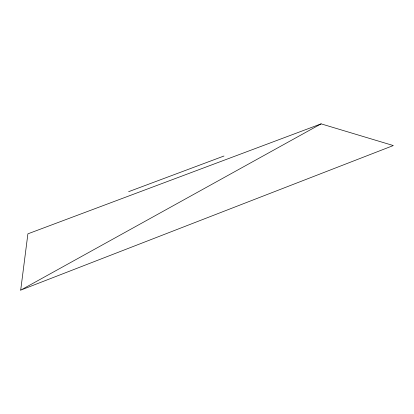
<?xml version="1.0" encoding="UTF-8"?>
<svg xmlns="http://www.w3.org/2000/svg" width="414" height="414" viewBox="0 0 414 414"><rect width="100%" height="100%" fill="white"/><g stroke="black" fill="none" stroke-linecap="round" stroke-linejoin="round"><path stroke-width="0.62" d="M20.7 290.142L27.898 233.832L321.109 123.858L393.3 145.552L20.7 290.142L321.109 123.858M128.619 191.677L223.984 156.011"/></g></svg>
